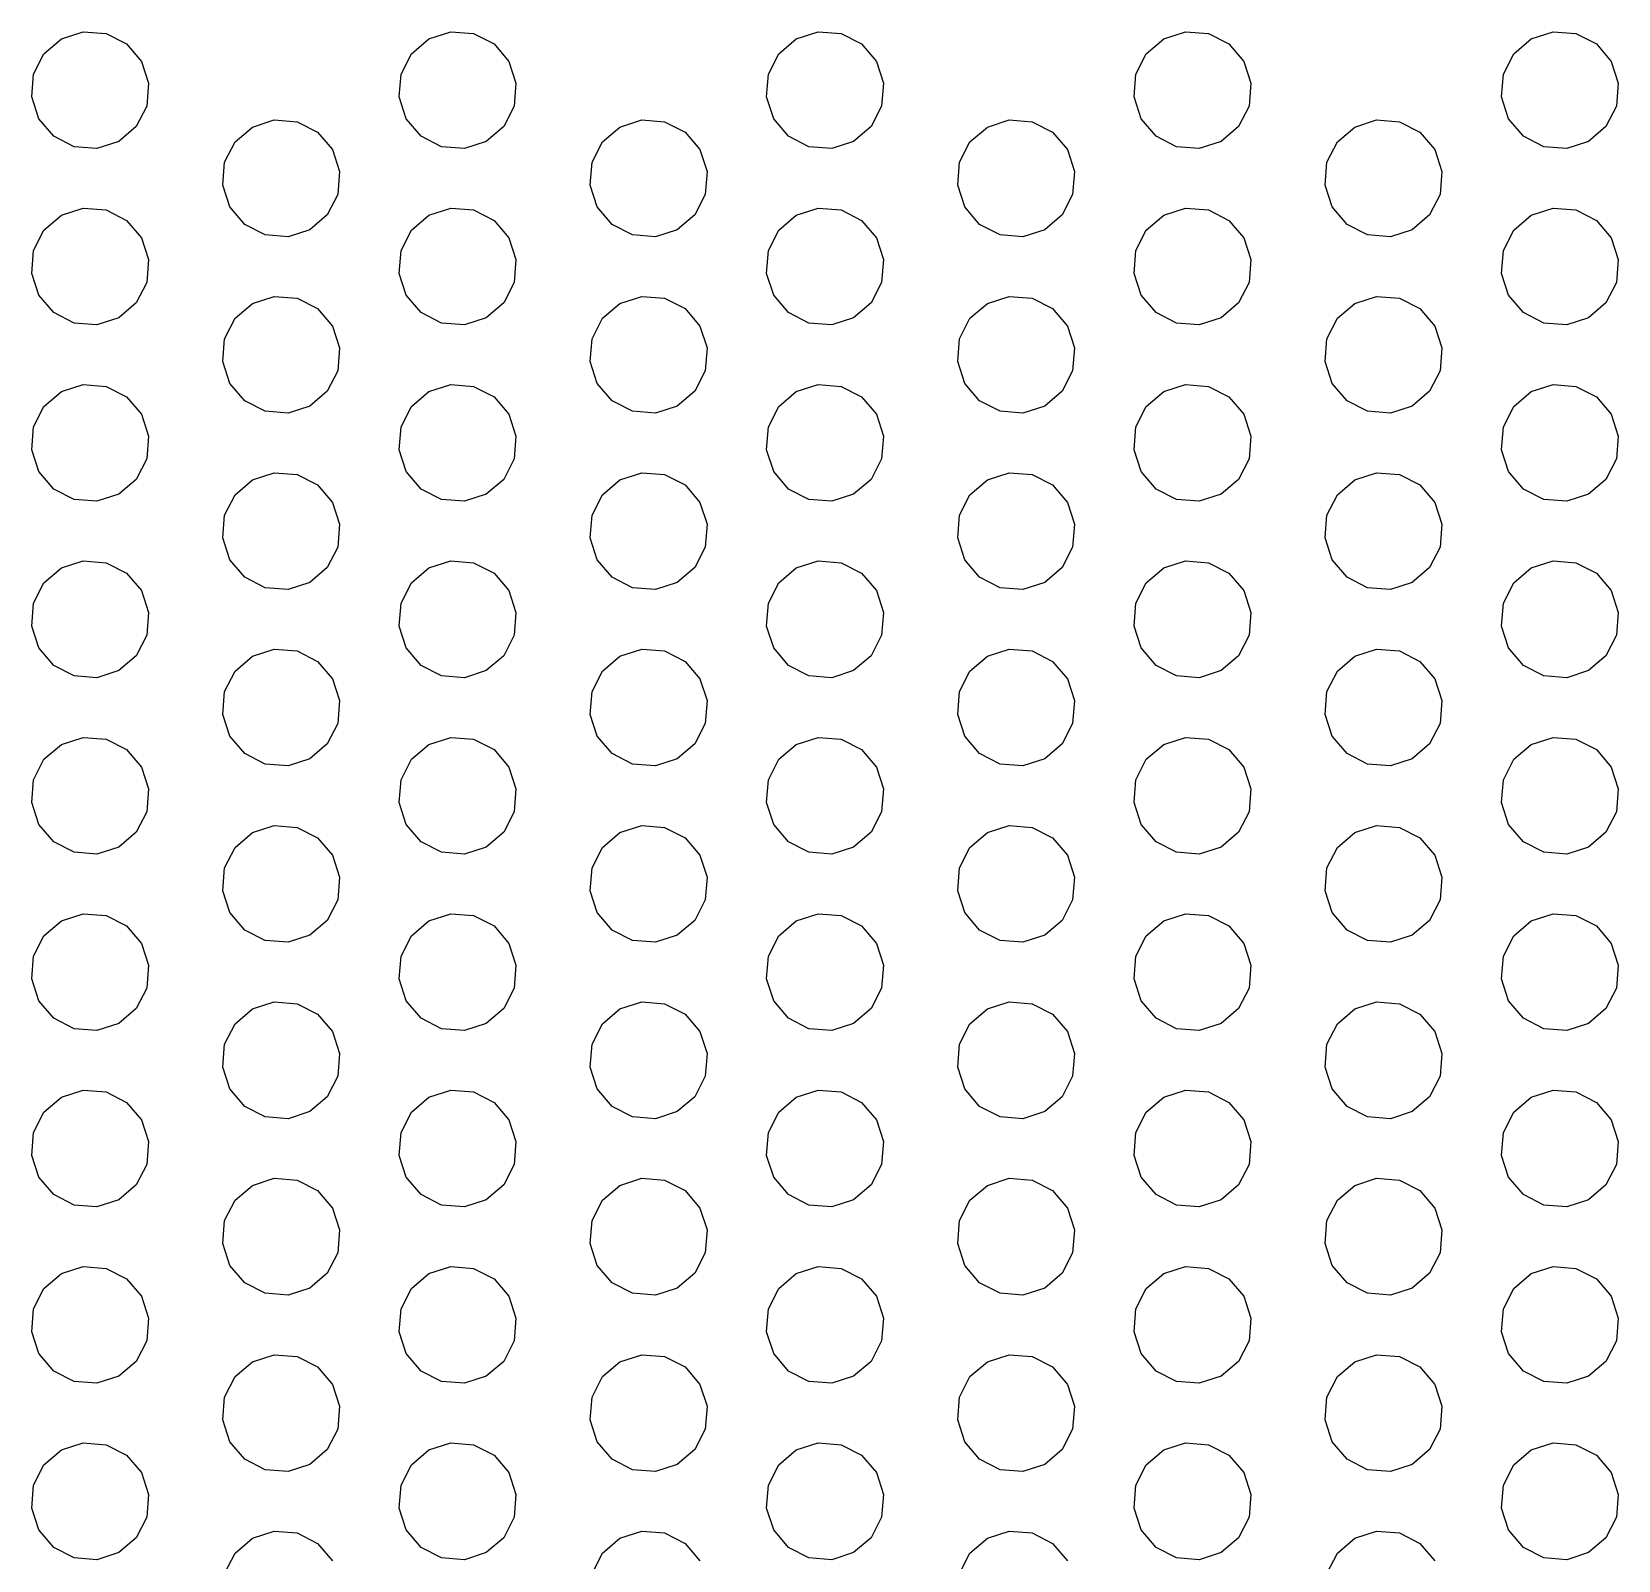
# Model space of a CAD drawing. Header units: metres. Extents: x 50 to 377, y 20 to 300.
# Drawn here: x 215.48 to 242.47, y 70.62 to 96.62 of the extents above; entities that cross this region are included whole.
import ezdxf

# ---------------------------------------------------------------- set-up
doc = ezdxf.new("R2010")
doc.units = ezdxf.units.M

msp = doc.modelspace()

# ---------------------------------------------------------------- linework, layer by layer
at = {"layer": 'Layer0'}
for p, q in [((215.99, 96.496), (216.361, 96.616)), ((216.361, 96.616), (216.75, 96.585)), ((222.24, 96.496), (222.611, 96.616)), ((222.611, 96.616), (223, 96.585)), ((228.49, 96.496), (228.861, 96.616)), ((228.861, 96.616), (229.25, 96.585)), ((234.74, 96.496), (235.111, 96.616)), ((235.111, 96.616), (235.5, 96.585)), ((240.99, 96.496), (241.361, 96.616)), ((241.361, 96.616), (241.75, 96.585)), ((215.693, 96.243), (215.99, 96.496)), ((216.75, 96.585), (217.098, 96.408)), ((217.098, 96.408), (217.351, 96.111)), ((221.943, 96.243), (222.24, 96.496)), ((223, 96.585), (223.348, 96.408)), ((223.348, 96.408), (223.601, 96.111)), ((228.193, 96.243), (228.49, 96.496)), ((229.25, 96.585), (229.598, 96.408)), ((229.598, 96.408), (229.851, 96.111)), ((234.443, 96.243), (234.74, 96.496)), ((235.5, 96.585), (235.848, 96.408)), ((235.848, 96.408), (236.101, 96.111)), ((240.693, 96.243), (240.99, 96.496)), ((241.75, 96.585), (242.098, 96.408)), ((242.098, 96.408), (242.351, 96.111)), ((215.516, 95.896), (215.693, 96.243)), ((217.351, 96.111), (217.471, 95.74)), ((221.766, 95.896), (221.943, 96.243)), ((223.601, 96.111), (223.721, 95.74)), ((228.016, 95.896), (228.193, 96.243)), ((229.851, 96.111), (229.971, 95.74)), ((234.266, 95.896), (234.443, 96.243)), ((236.101, 96.111), (236.221, 95.74)), ((240.516, 95.896), (240.693, 96.243)), ((242.351, 96.111), (242.471, 95.74)), ((215.485, 95.507), (215.516, 95.896)), ((221.735, 95.507), (221.766, 95.896)), ((227.985, 95.507), (228.016, 95.896)), ((234.235, 95.507), (234.266, 95.896)), ((240.485, 95.507), (240.516, 95.896)), ((217.471, 95.74), (217.44, 95.351)), ((223.721, 95.74), (223.69, 95.351)), ((229.971, 95.74), (229.94, 95.351)), ((236.221, 95.74), (236.19, 95.351)), ((242.471, 95.74), (242.44, 95.351)), ((215.605, 95.136), (215.485, 95.507)), ((217.44, 95.351), (217.262, 95.003)), ((221.855, 95.136), (221.735, 95.507)), ((223.69, 95.351), (223.512, 95.003)), ((228.105, 95.136), (227.985, 95.507)), ((229.94, 95.351), (229.762, 95.003)), ((234.355, 95.136), (234.235, 95.507)), ((236.19, 95.351), (236.012, 95.003)), ((240.605, 95.136), (240.485, 95.507)), ((242.44, 95.351), (242.262, 95.003)), ((215.858, 94.839), (215.605, 95.136)), ((217.262, 95.003), (216.965, 94.75)), ((218.943, 94.743), (219.24, 94.996)), ((219.24, 94.996), (219.611, 95.116)), ((219.611, 95.116), (220, 95.085)), ((220, 95.085), (220.348, 94.908)), ((222.108, 94.839), (221.855, 95.136)), ((223.512, 95.003), (223.215, 94.75)), ((225.193, 94.743), (225.49, 94.996)), ((225.49, 94.996), (225.861, 95.116)), ((225.861, 95.116), (226.25, 95.085)), ((226.25, 95.085), (226.598, 94.908)), ((228.358, 94.839), (228.105, 95.136)), ((229.762, 95.003), (229.465, 94.75)), ((231.443, 94.743), (231.74, 94.996)), ((231.74, 94.996), (232.111, 95.116)), ((232.111, 95.116), (232.5, 95.085)), ((232.5, 95.085), (232.848, 94.908)), ((234.608, 94.839), (234.355, 95.136)), ((236.012, 95.003), (235.715, 94.75)), ((237.693, 94.743), (237.99, 94.996)), ((237.99, 94.996), (238.361, 95.116)), ((238.361, 95.116), (238.75, 95.085)), ((238.75, 95.085), (239.098, 94.908)), ((240.858, 94.839), (240.605, 95.136)), ((242.262, 95.003), (241.965, 94.75)), ((216.205, 94.661), (215.858, 94.839)), ((216.965, 94.75), (216.594, 94.63)), ((218.766, 94.396), (218.943, 94.743)), ((220.348, 94.908), (220.601, 94.611)), ((222.455, 94.661), (222.108, 94.839)), ((223.215, 94.75), (222.844, 94.63)), ((225.016, 94.396), (225.193, 94.743)), ((226.598, 94.908), (226.851, 94.611)), ((228.705, 94.661), (228.358, 94.839)), ((229.465, 94.75), (229.094, 94.63)), ((231.266, 94.396), (231.443, 94.743)), ((232.848, 94.908), (233.101, 94.611)), ((234.955, 94.661), (234.608, 94.839)), ((235.715, 94.75), (235.344, 94.63)), ((237.516, 94.396), (237.693, 94.743)), ((239.098, 94.908), (239.351, 94.611)), ((241.205, 94.661), (240.858, 94.839)), ((241.965, 94.75), (241.594, 94.63)), ((216.594, 94.63), (216.205, 94.661)), ((220.601, 94.611), (220.721, 94.24)), ((222.844, 94.63), (222.455, 94.661)), ((226.851, 94.611), (226.971, 94.24)), ((229.094, 94.63), (228.705, 94.661)), ((233.101, 94.611), (233.221, 94.24)), ((235.344, 94.63), (234.955, 94.661)), ((239.351, 94.611), (239.471, 94.24)), ((241.594, 94.63), (241.205, 94.661)), ((218.735, 94.007), (218.766, 94.396)), ((220.721, 94.24), (220.69, 93.851)), ((224.985, 94.007), (225.016, 94.396)), ((226.971, 94.24), (226.94, 93.851)), ((231.235, 94.007), (231.266, 94.396)), ((233.221, 94.24), (233.19, 93.851)), ((237.485, 94.007), (237.516, 94.396)), ((239.471, 94.24), (239.44, 93.851)), ((218.855, 93.636), (218.735, 94.007)), ((225.105, 93.636), (224.985, 94.007)), ((231.355, 93.636), (231.235, 94.007)), ((237.605, 93.636), (237.485, 94.007)), ((220.69, 93.851), (220.512, 93.503)), ((226.94, 93.851), (226.762, 93.503)), ((233.19, 93.851), (233.012, 93.503)), ((239.44, 93.851), (239.262, 93.503)), ((215.693, 93.243), (215.99, 93.496)), ((215.99, 93.496), (216.361, 93.616)), ((216.361, 93.616), (216.75, 93.585)), ((216.75, 93.585), (217.098, 93.408)), ((217.098, 93.408), (217.351, 93.111)), ((219.108, 93.339), (218.855, 93.636)), ((220.512, 93.503), (220.215, 93.25)), ((221.943, 93.243), (222.24, 93.496)), ((222.24, 93.496), (222.611, 93.616)), ((222.611, 93.616), (223, 93.585)), ((223, 93.585), (223.348, 93.408)), ((223.348, 93.408), (223.601, 93.111)), ((225.358, 93.339), (225.105, 93.636)), ((226.762, 93.503), (226.465, 93.25)), ((228.193, 93.243), (228.49, 93.496)), ((228.49, 93.496), (228.861, 93.616)), ((228.861, 93.616), (229.25, 93.585)), ((229.25, 93.585), (229.598, 93.408)), ((229.598, 93.408), (229.851, 93.111)), ((231.608, 93.339), (231.355, 93.636)), ((233.012, 93.503), (232.715, 93.25)), ((234.443, 93.243), (234.74, 93.496)), ((234.74, 93.496), (235.111, 93.616)), ((235.111, 93.616), (235.5, 93.585)), ((235.5, 93.585), (235.848, 93.408)), ((235.848, 93.408), (236.101, 93.111)), ((237.858, 93.339), (237.605, 93.636)), ((239.262, 93.503), (238.965, 93.25)), ((240.693, 93.243), (240.99, 93.496)), ((240.99, 93.496), (241.361, 93.616)), ((241.361, 93.616), (241.75, 93.585)), ((241.75, 93.585), (242.098, 93.408)), ((242.098, 93.408), (242.351, 93.111)), ((215.516, 92.896), (215.693, 93.243)), ((217.351, 93.111), (217.471, 92.74)), ((219.455, 93.161), (219.108, 93.339)), ((219.844, 93.13), (219.455, 93.161)), ((220.215, 93.25), (219.844, 93.13)), ((221.766, 92.896), (221.943, 93.243)), ((223.601, 93.111), (223.721, 92.74)), ((225.705, 93.161), (225.358, 93.339)), ((226.094, 93.13), (225.705, 93.161)), ((226.465, 93.25), (226.094, 93.13)), ((228.016, 92.896), (228.193, 93.243)), ((229.851, 93.111), (229.971, 92.74)), ((231.955, 93.161), (231.608, 93.339)), ((232.344, 93.13), (231.955, 93.161)), ((232.715, 93.25), (232.344, 93.13)), ((234.266, 92.896), (234.443, 93.243)), ((236.101, 93.111), (236.221, 92.74)), ((238.205, 93.161), (237.858, 93.339)), ((238.594, 93.13), (238.205, 93.161)), ((238.965, 93.25), (238.594, 93.13)), ((240.516, 92.896), (240.693, 93.243)), ((242.351, 93.111), (242.471, 92.74)), ((215.485, 92.507), (215.516, 92.896)), ((221.735, 92.507), (221.766, 92.896)), ((227.985, 92.507), (228.016, 92.896)), ((234.235, 92.507), (234.266, 92.896)), ((240.485, 92.507), (240.516, 92.896)), ((217.471, 92.74), (217.44, 92.351)), ((223.721, 92.74), (223.69, 92.351)), ((229.971, 92.74), (229.94, 92.351)), ((236.221, 92.74), (236.19, 92.351)), ((242.471, 92.74), (242.44, 92.351)), ((215.605, 92.136), (215.485, 92.507)), ((217.44, 92.351), (217.262, 92.003)), ((221.855, 92.136), (221.735, 92.507)), ((223.69, 92.351), (223.512, 92.003)), ((228.105, 92.136), (227.985, 92.507)), ((229.94, 92.351), (229.762, 92.003)), ((234.355, 92.136), (234.235, 92.507)), ((236.19, 92.351), (236.012, 92.003)), ((240.605, 92.136), (240.485, 92.507)), ((242.44, 92.351), (242.262, 92.003)), ((215.858, 91.839), (215.605, 92.136)), ((219.24, 91.996), (219.611, 92.116)), ((219.611, 92.116), (220, 92.085)), ((220, 92.085), (220.348, 91.908)), ((222.108, 91.839), (221.855, 92.136)), ((225.49, 91.996), (225.861, 92.116)), ((225.861, 92.116), (226.25, 92.085)), ((226.25, 92.085), (226.598, 91.908)), ((228.358, 91.839), (228.105, 92.136)), ((231.74, 91.996), (232.111, 92.116)), ((232.111, 92.116), (232.5, 92.085)), ((232.5, 92.085), (232.848, 91.908)), ((234.608, 91.839), (234.355, 92.136)), ((237.99, 91.996), (238.361, 92.116)), ((238.361, 92.116), (238.75, 92.085)), ((238.75, 92.085), (239.098, 91.908)), ((240.858, 91.839), (240.605, 92.136)), ((216.205, 91.661), (215.858, 91.839)), ((217.262, 92.003), (216.965, 91.75)), ((218.943, 91.743), (219.24, 91.996)), ((220.348, 91.908), (220.601, 91.611)), ((222.455, 91.661), (222.108, 91.839)), ((223.512, 92.003), (223.215, 91.75)), ((225.193, 91.743), (225.49, 91.996)), ((226.598, 91.908), (226.851, 91.611)), ((228.705, 91.661), (228.358, 91.839)), ((229.762, 92.003), (229.465, 91.75)), ((231.443, 91.743), (231.74, 91.996)), ((232.848, 91.908), (233.101, 91.611)), ((234.955, 91.661), (234.608, 91.839)), ((236.012, 92.003), (235.715, 91.75)), ((237.693, 91.743), (237.99, 91.996)), ((239.098, 91.908), (239.351, 91.611)), ((241.205, 91.661), (240.858, 91.839)), ((242.262, 92.003), (241.965, 91.75)), ((216.594, 91.63), (216.205, 91.661)), ((216.965, 91.75), (216.594, 91.63)), ((218.766, 91.396), (218.943, 91.743)), ((220.601, 91.611), (220.721, 91.24)), ((222.844, 91.63), (222.455, 91.661)), ((223.215, 91.75), (222.844, 91.63)), ((225.016, 91.396), (225.193, 91.743)), ((226.851, 91.611), (226.971, 91.24)), ((229.094, 91.63), (228.705, 91.661)), ((229.465, 91.75), (229.094, 91.63)), ((231.266, 91.396), (231.443, 91.743)), ((233.101, 91.611), (233.221, 91.24)), ((235.344, 91.63), (234.955, 91.661)), ((235.715, 91.75), (235.344, 91.63)), ((237.516, 91.396), (237.693, 91.743)), ((239.351, 91.611), (239.471, 91.24)), ((241.594, 91.63), (241.205, 91.661)), ((241.965, 91.75), (241.594, 91.63)), ((218.735, 91.007), (218.766, 91.396)), ((220.721, 91.24), (220.69, 90.851)), ((224.985, 91.007), (225.016, 91.396)), ((226.971, 91.24), (226.94, 90.851)), ((231.235, 91.007), (231.266, 91.396)), ((233.221, 91.24), (233.19, 90.851)), ((237.485, 91.007), (237.516, 91.396)), ((239.471, 91.24), (239.44, 90.851)), ((218.855, 90.636), (218.735, 91.007)), ((225.105, 90.636), (224.985, 91.007)), ((231.355, 90.636), (231.235, 91.007)), ((237.605, 90.636), (237.485, 91.007)), ((220.69, 90.851), (220.512, 90.503)), ((226.94, 90.851), (226.762, 90.503)), ((233.19, 90.851), (233.012, 90.503)), ((239.44, 90.851), (239.262, 90.503)), ((215.693, 90.243), (215.99, 90.496)), ((215.99, 90.496), (216.361, 90.616)), ((216.361, 90.616), (216.75, 90.585)), ((216.75, 90.585), (217.098, 90.408)), ((217.098, 90.408), (217.351, 90.111)), ((219.108, 90.339), (218.855, 90.636)), ((220.512, 90.503), (220.215, 90.25)), ((221.943, 90.243), (222.24, 90.496)), ((222.24, 90.496), (222.611, 90.616)), ((222.611, 90.616), (223, 90.585)), ((223, 90.585), (223.348, 90.408)), ((223.348, 90.408), (223.601, 90.111)), ((225.358, 90.339), (225.105, 90.636)), ((226.762, 90.503), (226.465, 90.25)), ((228.193, 90.243), (228.49, 90.496)), ((228.49, 90.496), (228.861, 90.616)), ((228.861, 90.616), (229.25, 90.585)), ((229.25, 90.585), (229.598, 90.408)), ((229.598, 90.408), (229.851, 90.111)), ((231.608, 90.339), (231.355, 90.636)), ((233.012, 90.503), (232.715, 90.25)), ((234.443, 90.243), (234.74, 90.496)), ((234.74, 90.496), (235.111, 90.616)), ((235.111, 90.616), (235.5, 90.585)), ((235.5, 90.585), (235.848, 90.408)), ((235.848, 90.408), (236.101, 90.111)), ((237.858, 90.339), (237.605, 90.636)), ((239.262, 90.503), (238.965, 90.25)), ((240.693, 90.243), (240.99, 90.496)), ((240.99, 90.496), (241.361, 90.616)), ((241.361, 90.616), (241.75, 90.585)), ((241.75, 90.585), (242.098, 90.408)), ((242.098, 90.408), (242.351, 90.111)), ((215.516, 89.896), (215.693, 90.243)), ((219.455, 90.161), (219.108, 90.339)), ((219.844, 90.13), (219.455, 90.161)), ((220.215, 90.25), (219.844, 90.13)), ((221.766, 89.896), (221.943, 90.243)), ((225.705, 90.161), (225.358, 90.339)), ((226.094, 90.13), (225.705, 90.161)), ((226.465, 90.25), (226.094, 90.13)), ((228.016, 89.896), (228.193, 90.243)), ((231.955, 90.161), (231.608, 90.339)), ((232.344, 90.13), (231.955, 90.161)), ((232.715, 90.25), (232.344, 90.13)), ((234.266, 89.896), (234.443, 90.243)), ((238.205, 90.161), (237.858, 90.339)), ((238.594, 90.13), (238.205, 90.161)), ((238.965, 90.25), (238.594, 90.13)), ((240.516, 89.896), (240.693, 90.243)), ((215.485, 89.507), (215.516, 89.896)), ((217.351, 90.111), (217.471, 89.74)), ((221.735, 89.507), (221.766, 89.896)), ((223.601, 90.111), (223.721, 89.74)), ((227.985, 89.507), (228.016, 89.896)), ((229.851, 90.111), (229.971, 89.74)), ((234.235, 89.507), (234.266, 89.896)), ((236.101, 90.111), (236.221, 89.74)), ((240.485, 89.507), (240.516, 89.896)), ((242.351, 90.111), (242.471, 89.74)), ((217.471, 89.74), (217.44, 89.351)), ((223.721, 89.74), (223.69, 89.351)), ((229.971, 89.74), (229.94, 89.351)), ((236.221, 89.74), (236.19, 89.351)), ((242.471, 89.74), (242.44, 89.351)), ((215.605, 89.136), (215.485, 89.507)), ((217.44, 89.351), (217.262, 89.003)), ((221.855, 89.136), (221.735, 89.507)), ((223.69, 89.351), (223.512, 89.003)), ((228.105, 89.136), (227.985, 89.507)), ((229.94, 89.351), (229.762, 89.003)), ((234.355, 89.136), (234.235, 89.507)), ((236.19, 89.351), (236.012, 89.003)), ((240.605, 89.136), (240.485, 89.507)), ((242.44, 89.351), (242.262, 89.003)), ((215.858, 88.839), (215.605, 89.136)), ((219.24, 88.996), (219.611, 89.116)), ((219.611, 89.116), (220, 89.085)), ((220, 89.085), (220.348, 88.908)), ((222.108, 88.839), (221.855, 89.136)), ((225.49, 88.996), (225.861, 89.116)), ((225.861, 89.116), (226.25, 89.085)), ((226.25, 89.085), (226.598, 88.908)), ((228.358, 88.839), (228.105, 89.136)), ((231.74, 88.996), (232.111, 89.116)), ((232.111, 89.116), (232.5, 89.085)), ((232.5, 89.085), (232.848, 88.908)), ((234.608, 88.839), (234.355, 89.136)), ((237.99, 88.996), (238.361, 89.116)), ((238.361, 89.116), (238.75, 89.085)), ((238.75, 89.085), (239.098, 88.908)), ((240.858, 88.839), (240.605, 89.136)), ((216.205, 88.661), (215.858, 88.839)), ((217.262, 89.003), (216.965, 88.75)), ((218.943, 88.743), (219.24, 88.996)), ((220.348, 88.908), (220.601, 88.611)), ((222.455, 88.661), (222.108, 88.839)), ((223.512, 89.003), (223.215, 88.75)), ((225.193, 88.743), (225.49, 88.996)), ((226.598, 88.908), (226.851, 88.611)), ((228.705, 88.661), (228.358, 88.839)), ((229.762, 89.003), (229.465, 88.75)), ((231.443, 88.743), (231.74, 88.996)), ((232.848, 88.908), (233.101, 88.611)), ((234.955, 88.661), (234.608, 88.839)), ((236.012, 89.003), (235.715, 88.75)), ((237.693, 88.743), (237.99, 88.996)), ((239.098, 88.908), (239.351, 88.611)), ((241.205, 88.661), (240.858, 88.839)), ((242.262, 89.003), (241.965, 88.75)), ((216.594, 88.63), (216.205, 88.661)), ((216.965, 88.75), (216.594, 88.63)), ((218.766, 88.396), (218.943, 88.743)), ((220.601, 88.611), (220.721, 88.24)), ((222.844, 88.63), (222.455, 88.661)), ((223.215, 88.75), (222.844, 88.63)), ((225.016, 88.396), (225.193, 88.743)), ((226.851, 88.611), (226.971, 88.24)), ((229.094, 88.63), (228.705, 88.661)), ((229.465, 88.75), (229.094, 88.63)), ((231.266, 88.396), (231.443, 88.743)), ((233.101, 88.611), (233.221, 88.24)), ((235.344, 88.63), (234.955, 88.661)), ((235.715, 88.75), (235.344, 88.63)), ((237.516, 88.396), (237.693, 88.743)), ((239.351, 88.611), (239.471, 88.24)), ((241.594, 88.63), (241.205, 88.661)), ((241.965, 88.75), (241.594, 88.63)), ((218.735, 88.007), (218.766, 88.396)), ((224.985, 88.007), (225.016, 88.396)), ((231.235, 88.007), (231.266, 88.396)), ((237.485, 88.007), (237.516, 88.396)), ((218.855, 87.636), (218.735, 88.007)), ((220.721, 88.24), (220.69, 87.851)), ((225.105, 87.636), (224.985, 88.007)), ((226.971, 88.24), (226.94, 87.851)), ((231.355, 87.636), (231.235, 88.007)), ((233.221, 88.24), (233.19, 87.851)), ((237.605, 87.636), (237.485, 88.007)), ((239.471, 88.24), (239.44, 87.851)), ((220.69, 87.851), (220.512, 87.503)), ((226.94, 87.851), (226.762, 87.503)), ((233.19, 87.851), (233.012, 87.503)), ((239.44, 87.851), (239.262, 87.503)), ((215.693, 87.243), (215.99, 87.496)), ((215.99, 87.496), (216.361, 87.616)), ((216.361, 87.616), (216.75, 87.585)), ((216.75, 87.585), (217.098, 87.408)), ((219.108, 87.339), (218.855, 87.636)), ((220.512, 87.503), (220.215, 87.25)), ((221.943, 87.243), (222.24, 87.496)), ((222.24, 87.496), (222.611, 87.616)), ((222.611, 87.616), (223, 87.585)), ((223, 87.585), (223.348, 87.408)), ((225.358, 87.339), (225.105, 87.636)), ((226.762, 87.503), (226.465, 87.25)), ((228.193, 87.243), (228.49, 87.496)), ((228.49, 87.496), (228.861, 87.616)), ((228.861, 87.616), (229.25, 87.585)), ((229.25, 87.585), (229.598, 87.408)), ((231.608, 87.339), (231.355, 87.636)), ((233.012, 87.503), (232.715, 87.25)), ((234.443, 87.243), (234.74, 87.496)), ((234.74, 87.496), (235.111, 87.616)), ((235.111, 87.616), (235.5, 87.585)), ((235.5, 87.585), (235.848, 87.408)), ((237.858, 87.339), (237.605, 87.636)), ((239.262, 87.503), (238.965, 87.25)), ((240.693, 87.243), (240.99, 87.496)), ((240.99, 87.496), (241.361, 87.616)), ((241.361, 87.616), (241.75, 87.585)), ((241.75, 87.585), (242.098, 87.408)), ((215.516, 86.896), (215.693, 87.243)), ((217.098, 87.408), (217.351, 87.111)), ((219.455, 87.161), (219.108, 87.339)), ((220.215, 87.25), (219.844, 87.13)), ((221.766, 86.896), (221.943, 87.243)), ((223.348, 87.408), (223.601, 87.111)), ((225.705, 87.161), (225.358, 87.339)), ((226.465, 87.25), (226.094, 87.13)), ((228.016, 86.896), (228.193, 87.243)), ((229.598, 87.408), (229.851, 87.111)), ((231.955, 87.161), (231.608, 87.339)), ((232.715, 87.25), (232.344, 87.13)), ((234.266, 86.896), (234.443, 87.243)), ((235.848, 87.408), (236.101, 87.111)), ((238.205, 87.161), (237.858, 87.339)), ((238.965, 87.25), (238.594, 87.13)), ((240.516, 86.896), (240.693, 87.243)), ((242.098, 87.408), (242.351, 87.111)), ((217.351, 87.111), (217.471, 86.74)), ((219.844, 87.13), (219.455, 87.161)), ((223.601, 87.111), (223.721, 86.74)), ((226.094, 87.13), (225.705, 87.161)), ((229.851, 87.111), (229.971, 86.74)), ((232.344, 87.13), (231.955, 87.161)), ((236.101, 87.111), (236.221, 86.74)), ((238.594, 87.13), (238.205, 87.161)), ((242.351, 87.111), (242.471, 86.74)), ((215.485, 86.507), (215.516, 86.896)), ((217.471, 86.74), (217.44, 86.351)), ((221.735, 86.507), (221.766, 86.896)), ((223.721, 86.74), (223.69, 86.351)), ((227.985, 86.507), (228.016, 86.896)), ((229.971, 86.74), (229.94, 86.351)), ((234.235, 86.507), (234.266, 86.896)), ((236.221, 86.74), (236.19, 86.351)), ((240.485, 86.507), (240.516, 86.896)), ((242.471, 86.74), (242.44, 86.351)), ((215.605, 86.136), (215.485, 86.507)), ((221.855, 86.136), (221.735, 86.507)), ((228.105, 86.136), (227.985, 86.507)), ((234.355, 86.136), (234.235, 86.507)), ((240.605, 86.136), (240.485, 86.507)), ((215.858, 85.839), (215.605, 86.136)), ((217.44, 86.351), (217.262, 86.003)), ((219.24, 85.996), (219.611, 86.116)), ((219.611, 86.116), (220, 86.085)), ((222.108, 85.839), (221.855, 86.136)), ((223.69, 86.351), (223.512, 86.003)), ((225.49, 85.996), (225.861, 86.116)), ((225.861, 86.116), (226.25, 86.085)), ((228.358, 85.839), (228.105, 86.136)), ((229.94, 86.351), (229.762, 86.003)), ((231.74, 85.996), (232.111, 86.116)), ((232.111, 86.116), (232.5, 86.085)), ((234.608, 85.839), (234.355, 86.136)), ((236.19, 86.351), (236.012, 86.003)), ((237.99, 85.996), (238.361, 86.116)), ((238.361, 86.116), (238.75, 86.085)), ((240.858, 85.839), (240.605, 86.136)), ((242.44, 86.351), (242.262, 86.003)), ((216.205, 85.661), (215.858, 85.839)), ((217.262, 86.003), (216.965, 85.75)), ((218.943, 85.743), (219.24, 85.996)), ((220, 86.085), (220.348, 85.908)), ((220.348, 85.908), (220.601, 85.611)), ((222.455, 85.661), (222.108, 85.839)), ((223.512, 86.003), (223.215, 85.75)), ((225.193, 85.743), (225.49, 85.996)), ((226.25, 86.085), (226.598, 85.908)), ((226.598, 85.908), (226.851, 85.611)), ((228.705, 85.661), (228.358, 85.839)), ((229.762, 86.003), (229.465, 85.75)), ((231.443, 85.743), (231.74, 85.996)), ((232.5, 86.085), (232.848, 85.908)), ((232.848, 85.908), (233.101, 85.611)), ((234.955, 85.661), (234.608, 85.839)), ((236.012, 86.003), (235.715, 85.75)), ((237.693, 85.743), (237.99, 85.996)), ((238.75, 86.085), (239.098, 85.908)), ((239.098, 85.908), (239.351, 85.611)), ((241.205, 85.661), (240.858, 85.839)), ((242.262, 86.003), (241.965, 85.75)), ((216.594, 85.63), (216.205, 85.661)), ((216.965, 85.75), (216.594, 85.63)), ((218.766, 85.396), (218.943, 85.743)), ((220.601, 85.611), (220.721, 85.24)), ((222.844, 85.63), (222.455, 85.661)), ((223.215, 85.75), (222.844, 85.63)), ((225.016, 85.396), (225.193, 85.743)), ((226.851, 85.611), (226.971, 85.24)), ((229.094, 85.63), (228.705, 85.661)), ((229.465, 85.75), (229.094, 85.63)), ((231.266, 85.396), (231.443, 85.743)), ((233.101, 85.611), (233.221, 85.24)), ((235.344, 85.63), (234.955, 85.661)), ((235.715, 85.75), (235.344, 85.63)), ((237.516, 85.396), (237.693, 85.743)), ((239.351, 85.611), (239.471, 85.24)), ((241.594, 85.63), (241.205, 85.661)), ((241.965, 85.75), (241.594, 85.63)), ((218.735, 85.007), (218.766, 85.396)), ((224.985, 85.007), (225.016, 85.396)), ((231.235, 85.007), (231.266, 85.396)), ((237.485, 85.007), (237.516, 85.396)), ((220.721, 85.24), (220.69, 84.851)), ((226.971, 85.24), (226.94, 84.851)), ((233.221, 85.24), (233.19, 84.851)), ((239.471, 85.24), (239.44, 84.851)), ((218.855, 84.636), (218.735, 85.007)), ((220.69, 84.851), (220.512, 84.503)), ((225.105, 84.636), (224.985, 85.007)), ((226.94, 84.851), (226.762, 84.503)), ((231.355, 84.636), (231.235, 85.007)), ((233.19, 84.851), (233.012, 84.503)), ((237.605, 84.636), (237.485, 85.007)), ((239.44, 84.851), (239.262, 84.503)), ((215.693, 84.243), (215.99, 84.496)), ((215.99, 84.496), (216.361, 84.616)), ((216.361, 84.616), (216.75, 84.585)), ((216.75, 84.585), (217.098, 84.408)), ((219.108, 84.339), (218.855, 84.636)), ((220.512, 84.503), (220.215, 84.25)), ((221.943, 84.243), (222.24, 84.496)), ((222.24, 84.496), (222.611, 84.616)), ((222.611, 84.616), (223, 84.585)), ((223, 84.585), (223.348, 84.408)), ((225.358, 84.339), (225.105, 84.636)), ((226.762, 84.503), (226.465, 84.25)), ((228.193, 84.243), (228.49, 84.496)), ((228.49, 84.496), (228.861, 84.616)), ((228.861, 84.616), (229.25, 84.585)), ((229.25, 84.585), (229.598, 84.408)), ((231.608, 84.339), (231.355, 84.636)), ((233.012, 84.503), (232.715, 84.25)), ((234.443, 84.243), (234.74, 84.496)), ((234.74, 84.496), (235.111, 84.616)), ((235.111, 84.616), (235.5, 84.585)), ((235.5, 84.585), (235.848, 84.408)), ((237.858, 84.339), (237.605, 84.636)), ((239.262, 84.503), (238.965, 84.25)), ((240.693, 84.243), (240.99, 84.496)), ((240.99, 84.496), (241.361, 84.616)), ((241.361, 84.616), (241.75, 84.585)), ((241.75, 84.585), (242.098, 84.408)), ((215.516, 83.896), (215.693, 84.243)), ((217.098, 84.408), (217.351, 84.111)), ((219.455, 84.161), (219.108, 84.339)), ((220.215, 84.25), (219.844, 84.13)), ((221.766, 83.896), (221.943, 84.243)), ((223.348, 84.408), (223.601, 84.111)), ((225.705, 84.161), (225.358, 84.339)), ((226.465, 84.25), (226.094, 84.13)), ((228.016, 83.896), (228.193, 84.243)), ((229.598, 84.408), (229.851, 84.111)), ((231.955, 84.161), (231.608, 84.339)), ((232.715, 84.25), (232.344, 84.13)), ((234.266, 83.896), (234.443, 84.243)), ((235.848, 84.408), (236.101, 84.111)), ((238.205, 84.161), (237.858, 84.339)), ((238.965, 84.25), (238.594, 84.13)), ((240.516, 83.896), (240.693, 84.243)), ((242.098, 84.408), (242.351, 84.111)), ((217.351, 84.111), (217.471, 83.74)), ((219.844, 84.13), (219.455, 84.161)), ((223.601, 84.111), (223.721, 83.74)), ((226.094, 84.13), (225.705, 84.161)), ((229.851, 84.111), (229.971, 83.74)), ((232.344, 84.13), (231.955, 84.161)), ((236.101, 84.111), (236.221, 83.74)), ((238.594, 84.13), (238.205, 84.161)), ((242.351, 84.111), (242.471, 83.74)), ((215.485, 83.507), (215.516, 83.896)), ((217.471, 83.74), (217.44, 83.351)), ((221.735, 83.507), (221.766, 83.896)), ((223.721, 83.74), (223.69, 83.351)), ((227.985, 83.507), (228.016, 83.896)), ((229.971, 83.74), (229.94, 83.351)), ((234.235, 83.507), (234.266, 83.896)), ((236.221, 83.74), (236.19, 83.351)), ((240.485, 83.507), (240.516, 83.896)), ((242.471, 83.74), (242.44, 83.351)), ((215.605, 83.136), (215.485, 83.507)), ((221.855, 83.136), (221.735, 83.507)), ((228.105, 83.136), (227.985, 83.507)), ((234.355, 83.136), (234.235, 83.507)), ((240.605, 83.136), (240.485, 83.507)), ((215.858, 82.839), (215.605, 83.136)), ((217.44, 83.351), (217.262, 83.003)), ((222.108, 82.839), (221.855, 83.136)), ((223.69, 83.351), (223.512, 83.003)), ((228.358, 82.839), (228.105, 83.136)), ((229.94, 83.351), (229.762, 83.003)), ((234.608, 82.839), (234.355, 83.136)), ((236.19, 83.351), (236.012, 83.003)), ((240.858, 82.839), (240.605, 83.136)), ((242.44, 83.351), (242.262, 83.003)), ((217.262, 83.003), (216.965, 82.75)), ((218.943, 82.743), (219.24, 82.996)), ((219.24, 82.996), (219.611, 83.116)), ((219.611, 83.116), (220, 83.085)), ((220, 83.085), (220.348, 82.908)), ((220.348, 82.908), (220.601, 82.611)), ((223.512, 83.003), (223.215, 82.75)), ((225.193, 82.743), (225.49, 82.996)), ((225.49, 82.996), (225.861, 83.116)), ((225.861, 83.116), (226.25, 83.085)), ((226.25, 83.085), (226.598, 82.908)), ((226.598, 82.908), (226.851, 82.611)), ((229.762, 83.003), (229.465, 82.75)), ((231.443, 82.743), (231.74, 82.996)), ((231.74, 82.996), (232.111, 83.116)), ((232.111, 83.116), (232.5, 83.085)), ((232.5, 83.085), (232.848, 82.908)), ((232.848, 82.908), (233.101, 82.611)), ((236.012, 83.003), (235.715, 82.75)), ((237.693, 82.743), (237.99, 82.996)), ((237.99, 82.996), (238.361, 83.116)), ((238.361, 83.116), (238.75, 83.085)), ((238.75, 83.085), (239.098, 82.908)), ((239.098, 82.908), (239.351, 82.611)), ((242.262, 83.003), (241.965, 82.75)), ((216.205, 82.661), (215.858, 82.839)), ((216.594, 82.63), (216.205, 82.661)), ((216.965, 82.75), (216.594, 82.63)), ((218.766, 82.396), (218.943, 82.743)), ((220.601, 82.611), (220.721, 82.24)), ((222.455, 82.661), (222.108, 82.839)), ((222.844, 82.63), (222.455, 82.661)), ((223.215, 82.75), (222.844, 82.63)), ((225.016, 82.396), (225.193, 82.743)), ((226.851, 82.611), (226.971, 82.24)), ((228.705, 82.661), (228.358, 82.839)), ((229.094, 82.63), (228.705, 82.661)), ((229.465, 82.75), (229.094, 82.63)), ((231.266, 82.396), (231.443, 82.743)), ((233.101, 82.611), (233.221, 82.24)), ((234.955, 82.661), (234.608, 82.839)), ((235.344, 82.63), (234.955, 82.661)), ((235.715, 82.75), (235.344, 82.63)), ((237.516, 82.396), (237.693, 82.743)), ((239.351, 82.611), (239.471, 82.24)), ((241.205, 82.661), (240.858, 82.839)), ((241.594, 82.63), (241.205, 82.661)), ((241.965, 82.75), (241.594, 82.63)), ((218.735, 82.007), (218.766, 82.396)), ((224.985, 82.007), (225.016, 82.396)), ((231.235, 82.007), (231.266, 82.396)), ((237.485, 82.007), (237.516, 82.396)), ((220.721, 82.24), (220.69, 81.851)), ((226.971, 82.24), (226.94, 81.851)), ((233.221, 82.24), (233.19, 81.851)), ((239.471, 82.24), (239.44, 81.851)), ((218.855, 81.636), (218.735, 82.007)), ((220.69, 81.851), (220.512, 81.503)), ((225.105, 81.636), (224.985, 82.007)), ((226.94, 81.851), (226.762, 81.503)), ((231.355, 81.636), (231.235, 82.007)), ((233.19, 81.851), (233.012, 81.503)), ((237.605, 81.636), (237.485, 82.007)), ((239.44, 81.851), (239.262, 81.503)), ((215.99, 81.496), (216.361, 81.616)), ((216.361, 81.616), (216.75, 81.585)), ((216.75, 81.585), (217.098, 81.408)), ((219.108, 81.339), (218.855, 81.636)), ((220.512, 81.503), (220.215, 81.25)), ((222.24, 81.496), (222.611, 81.616)), ((222.611, 81.616), (223, 81.585)), ((223, 81.585), (223.348, 81.408)), ((225.358, 81.339), (225.105, 81.636)), ((226.762, 81.503), (226.465, 81.25)), ((228.49, 81.496), (228.861, 81.616)), ((228.861, 81.616), (229.25, 81.585)), ((229.25, 81.585), (229.598, 81.408)), ((231.608, 81.339), (231.355, 81.636)), ((233.012, 81.503), (232.715, 81.25)), ((234.74, 81.496), (235.111, 81.616)), ((235.111, 81.616), (235.5, 81.585)), ((235.5, 81.585), (235.848, 81.408)), ((237.858, 81.339), (237.605, 81.636)), ((239.262, 81.503), (238.965, 81.25)), ((240.99, 81.496), (241.361, 81.616)), ((241.361, 81.616), (241.75, 81.585)), ((241.75, 81.585), (242.098, 81.408)), ((215.516, 80.896), (215.693, 81.243)), ((215.693, 81.243), (215.99, 81.496)), ((217.098, 81.408), (217.351, 81.111)), ((219.455, 81.161), (219.108, 81.339)), ((220.215, 81.25), (219.844, 81.13)), ((221.766, 80.896), (221.943, 81.243)), ((221.943, 81.243), (222.24, 81.496)), ((223.348, 81.408), (223.601, 81.111)), ((225.705, 81.161), (225.358, 81.339)), ((226.465, 81.25), (226.094, 81.13)), ((228.016, 80.896), (228.193, 81.243)), ((228.193, 81.243), (228.49, 81.496)), ((229.598, 81.408), (229.851, 81.111)), ((231.955, 81.161), (231.608, 81.339)), ((232.715, 81.25), (232.344, 81.13)), ((234.266, 80.896), (234.443, 81.243)), ((234.443, 81.243), (234.74, 81.496)), ((235.848, 81.408), (236.101, 81.111)), ((238.205, 81.161), (237.858, 81.339)), ((238.965, 81.25), (238.594, 81.13)), ((240.516, 80.896), (240.693, 81.243)), ((240.693, 81.243), (240.99, 81.496)), ((242.098, 81.408), (242.351, 81.111)), ((217.351, 81.111), (217.471, 80.74)), ((219.844, 81.13), (219.455, 81.161)), ((223.601, 81.111), (223.721, 80.74)), ((226.094, 81.13), (225.705, 81.161)), ((229.851, 81.111), (229.971, 80.74)), ((232.344, 81.13), (231.955, 81.161)), ((236.101, 81.111), (236.221, 80.74)), ((238.594, 81.13), (238.205, 81.161)), ((242.351, 81.111), (242.471, 80.74)), ((215.485, 80.507), (215.516, 80.896)), ((217.471, 80.74), (217.44, 80.351)), ((221.735, 80.507), (221.766, 80.896)), ((223.721, 80.74), (223.69, 80.351)), ((227.985, 80.507), (228.016, 80.896)), ((229.971, 80.74), (229.94, 80.351)), ((234.235, 80.507), (234.266, 80.896)), ((236.221, 80.74), (236.19, 80.351)), ((240.485, 80.507), (240.516, 80.896)), ((242.471, 80.74), (242.44, 80.351)), ((215.605, 80.136), (215.485, 80.507)), ((221.855, 80.136), (221.735, 80.507)), ((228.105, 80.136), (227.985, 80.507)), ((234.355, 80.136), (234.235, 80.507)), ((240.605, 80.136), (240.485, 80.507)), ((217.44, 80.351), (217.262, 80.003)), ((223.69, 80.351), (223.512, 80.003)), ((229.94, 80.351), (229.762, 80.003)), ((236.19, 80.351), (236.012, 80.003)), ((242.44, 80.351), (242.262, 80.003)), ((215.858, 79.839), (215.605, 80.136)), ((217.262, 80.003), (216.965, 79.75)), ((218.943, 79.743), (219.24, 79.996)), ((219.24, 79.996), (219.611, 80.116)), ((219.611, 80.116), (220, 80.085)), ((220, 80.085), (220.348, 79.908)), ((220.348, 79.908), (220.601, 79.611)), ((222.108, 79.839), (221.855, 80.136)), ((223.512, 80.003), (223.215, 79.75)), ((225.193, 79.743), (225.49, 79.996)), ((225.49, 79.996), (225.861, 80.116)), ((225.861, 80.116), (226.25, 80.085)), ((226.25, 80.085), (226.598, 79.908)), ((226.598, 79.908), (226.851, 79.611)), ((228.358, 79.839), (228.105, 80.136)), ((229.762, 80.003), (229.465, 79.75)), ((231.443, 79.743), (231.74, 79.996)), ((231.74, 79.996), (232.111, 80.116)), ((232.111, 80.116), (232.5, 80.085)), ((232.5, 80.085), (232.848, 79.908)), ((232.848, 79.908), (233.101, 79.611)), ((234.608, 79.839), (234.355, 80.136)), ((236.012, 80.003), (235.715, 79.75)), ((237.693, 79.743), (237.99, 79.996)), ((237.99, 79.996), (238.361, 80.116)), ((238.361, 80.116), (238.75, 80.085)), ((238.75, 80.085), (239.098, 79.908)), ((239.098, 79.908), (239.351, 79.611)), ((240.858, 79.839), (240.605, 80.136)), ((242.262, 80.003), (241.965, 79.75)), ((216.205, 79.661), (215.858, 79.839)), ((216.594, 79.63), (216.205, 79.661)), ((216.965, 79.75), (216.594, 79.63)), ((218.766, 79.396), (218.943, 79.743)), ((220.601, 79.611), (220.721, 79.24)), ((222.455, 79.661), (222.108, 79.839)), ((222.844, 79.63), (222.455, 79.661)), ((223.215, 79.75), (222.844, 79.63)), ((225.016, 79.396), (225.193, 79.743)), ((226.851, 79.611), (226.971, 79.24)), ((228.705, 79.661), (228.358, 79.839)), ((229.094, 79.63), (228.705, 79.661)), ((229.465, 79.75), (229.094, 79.63)), ((231.266, 79.396), (231.443, 79.743)), ((233.101, 79.611), (233.221, 79.24)), ((234.955, 79.661), (234.608, 79.839)), ((235.344, 79.63), (234.955, 79.661)), ((235.715, 79.75), (235.344, 79.63)), ((237.516, 79.396), (237.693, 79.743)), ((239.351, 79.611), (239.471, 79.24)), ((241.205, 79.661), (240.858, 79.839)), ((241.594, 79.63), (241.205, 79.661)), ((241.965, 79.75), (241.594, 79.63)), ((218.735, 79.007), (218.766, 79.396)), ((224.985, 79.007), (225.016, 79.396)), ((231.235, 79.007), (231.266, 79.396)), ((237.485, 79.007), (237.516, 79.396)), ((220.721, 79.24), (220.69, 78.851)), ((226.971, 79.24), (226.94, 78.851)), ((233.221, 79.24), (233.19, 78.851)), ((239.471, 79.24), (239.44, 78.851)), ((218.855, 78.636), (218.735, 79.007)), ((220.69, 78.851), (220.512, 78.503)), ((225.105, 78.636), (224.985, 79.007)), ((226.94, 78.851), (226.762, 78.503)), ((231.355, 78.636), (231.235, 79.007)), ((233.19, 78.851), (233.012, 78.503)), ((237.605, 78.636), (237.485, 79.007)), ((239.44, 78.851), (239.262, 78.503)), ((215.99, 78.496), (216.361, 78.616)), ((216.361, 78.616), (216.75, 78.585)), ((216.75, 78.585), (217.098, 78.408)), ((219.108, 78.339), (218.855, 78.636)), ((222.24, 78.496), (222.611, 78.616)), ((222.611, 78.616), (223, 78.585)), ((223, 78.585), (223.348, 78.408)), ((225.358, 78.339), (225.105, 78.636)), ((228.49, 78.496), (228.861, 78.616)), ((228.861, 78.616), (229.25, 78.585)), ((229.25, 78.585), (229.598, 78.408)), ((231.608, 78.339), (231.355, 78.636)), ((234.74, 78.496), (235.111, 78.616)), ((235.111, 78.616), (235.5, 78.585)), ((235.5, 78.585), (235.848, 78.408)), ((237.858, 78.339), (237.605, 78.636)), ((240.99, 78.496), (241.361, 78.616)), ((241.361, 78.616), (241.75, 78.585)), ((241.75, 78.585), (242.098, 78.408)), ((215.693, 78.243), (215.99, 78.496)), ((217.098, 78.408), (217.351, 78.111)), ((219.455, 78.161), (219.108, 78.339)), ((220.512, 78.503), (220.215, 78.25)), ((221.943, 78.243), (222.24, 78.496)), ((223.348, 78.408), (223.601, 78.111)), ((225.705, 78.161), (225.358, 78.339)), ((226.762, 78.503), (226.465, 78.25)), ((228.193, 78.243), (228.49, 78.496)), ((229.598, 78.408), (229.851, 78.111)), ((231.955, 78.161), (231.608, 78.339)), ((233.012, 78.503), (232.715, 78.25)), ((234.443, 78.243), (234.74, 78.496)), ((235.848, 78.408), (236.101, 78.111)), ((238.205, 78.161), (237.858, 78.339)), ((239.262, 78.503), (238.965, 78.25)), ((240.693, 78.243), (240.99, 78.496)), ((242.098, 78.408), (242.351, 78.111)), ((215.516, 77.896), (215.693, 78.243)), ((217.351, 78.111), (217.471, 77.74)), ((219.844, 78.13), (219.455, 78.161)), ((220.215, 78.25), (219.844, 78.13)), ((221.766, 77.896), (221.943, 78.243)), ((223.601, 78.111), (223.721, 77.74)), ((226.094, 78.13), (225.705, 78.161)), ((226.465, 78.25), (226.094, 78.13)), ((228.016, 77.896), (228.193, 78.243)), ((229.851, 78.111), (229.971, 77.74)), ((232.344, 78.13), (231.955, 78.161)), ((232.715, 78.25), (232.344, 78.13)), ((234.266, 77.896), (234.443, 78.243)), ((236.101, 78.111), (236.221, 77.74)), ((238.594, 78.13), (238.205, 78.161)), ((238.965, 78.25), (238.594, 78.13)), ((240.516, 77.896), (240.693, 78.243)), ((242.351, 78.111), (242.471, 77.74)), ((215.485, 77.507), (215.516, 77.896)), ((217.471, 77.74), (217.44, 77.351)), ((221.735, 77.507), (221.766, 77.896)), ((223.721, 77.74), (223.69, 77.351)), ((227.985, 77.507), (228.016, 77.896)), ((229.971, 77.74), (229.94, 77.351)), ((234.235, 77.507), (234.266, 77.896)), ((236.221, 77.74), (236.19, 77.351)), ((240.485, 77.507), (240.516, 77.896)), ((242.471, 77.74), (242.44, 77.351)), ((215.605, 77.136), (215.485, 77.507)), ((221.855, 77.136), (221.735, 77.507)), ((228.105, 77.136), (227.985, 77.507)), ((234.355, 77.136), (234.235, 77.507)), ((240.605, 77.136), (240.485, 77.507)), ((217.44, 77.351), (217.262, 77.003)), ((223.69, 77.351), (223.512, 77.003)), ((229.94, 77.351), (229.762, 77.003)), ((236.19, 77.351), (236.012, 77.003)), ((242.44, 77.351), (242.262, 77.003)), ((215.858, 76.839), (215.605, 77.136)), ((217.262, 77.003), (216.965, 76.75)), ((218.943, 76.743), (219.24, 76.996)), ((219.24, 76.996), (219.611, 77.116)), ((219.611, 77.116), (220, 77.085)), ((220, 77.085), (220.348, 76.908)), ((222.108, 76.839), (221.855, 77.136)), ((223.512, 77.003), (223.215, 76.75)), ((225.193, 76.743), (225.49, 76.996)), ((225.49, 76.996), (225.861, 77.116)), ((225.861, 77.116), (226.25, 77.085)), ((226.25, 77.085), (226.598, 76.908)), ((228.358, 76.839), (228.105, 77.136)), ((229.762, 77.003), (229.465, 76.75)), ((231.443, 76.743), (231.74, 76.996)), ((231.74, 76.996), (232.111, 77.116)), ((232.111, 77.116), (232.5, 77.085)), ((232.5, 77.085), (232.848, 76.908)), ((234.608, 76.839), (234.355, 77.136)), ((236.012, 77.003), (235.715, 76.75)), ((237.693, 76.743), (237.99, 76.996)), ((237.99, 76.996), (238.361, 77.116)), ((238.361, 77.116), (238.75, 77.085)), ((238.75, 77.085), (239.098, 76.908)), ((240.858, 76.839), (240.605, 77.136)), ((242.262, 77.003), (241.965, 76.75)), ((216.205, 76.661), (215.858, 76.839)), ((216.594, 76.63), (216.205, 76.661)), ((216.965, 76.75), (216.594, 76.63)), ((218.766, 76.396), (218.943, 76.743)), ((220.348, 76.908), (220.601, 76.611)), ((222.455, 76.661), (222.108, 76.839)), ((222.844, 76.63), (222.455, 76.661)), ((223.215, 76.75), (222.844, 76.63)), ((225.016, 76.396), (225.193, 76.743)), ((226.598, 76.908), (226.851, 76.611)), ((228.705, 76.661), (228.358, 76.839)), ((229.094, 76.63), (228.705, 76.661)), ((229.465, 76.75), (229.094, 76.63)), ((231.266, 76.396), (231.443, 76.743)), ((232.848, 76.908), (233.101, 76.611)), ((234.955, 76.661), (234.608, 76.839)), ((235.344, 76.63), (234.955, 76.661)), ((235.715, 76.75), (235.344, 76.63)), ((237.516, 76.396), (237.693, 76.743)), ((239.098, 76.908), (239.351, 76.611)), ((241.205, 76.661), (240.858, 76.839)), ((241.594, 76.63), (241.205, 76.661)), ((241.965, 76.75), (241.594, 76.63)), ((218.735, 76.007), (218.766, 76.396)), ((220.601, 76.611), (220.721, 76.24)), ((224.985, 76.007), (225.016, 76.396)), ((226.851, 76.611), (226.971, 76.24)), ((231.235, 76.007), (231.266, 76.396)), ((233.101, 76.611), (233.221, 76.24)), ((237.485, 76.007), (237.516, 76.396)), ((239.351, 76.611), (239.471, 76.24)), ((220.721, 76.24), (220.69, 75.851)), ((226.971, 76.24), (226.94, 75.851)), ((233.221, 76.24), (233.19, 75.851)), ((239.471, 76.24), (239.44, 75.851)), ((218.855, 75.636), (218.735, 76.007)), ((220.69, 75.851), (220.512, 75.503)), ((225.105, 75.636), (224.985, 76.007)), ((226.94, 75.851), (226.762, 75.503)), ((231.355, 75.636), (231.235, 76.007)), ((233.19, 75.851), (233.012, 75.503)), ((237.605, 75.636), (237.485, 76.007)), ((239.44, 75.851), (239.262, 75.503)), ((215.99, 75.496), (216.361, 75.616)), ((216.361, 75.616), (216.75, 75.585)), ((216.75, 75.585), (217.098, 75.408)), ((219.108, 75.339), (218.855, 75.636)), ((222.24, 75.496), (222.611, 75.616)), ((222.611, 75.616), (223, 75.585)), ((223, 75.585), (223.348, 75.408)), ((225.358, 75.339), (225.105, 75.636)), ((228.49, 75.496), (228.861, 75.616)), ((228.861, 75.616), (229.25, 75.585)), ((229.25, 75.585), (229.598, 75.408)), ((231.608, 75.339), (231.355, 75.636)), ((234.74, 75.496), (235.111, 75.616)), ((235.111, 75.616), (235.5, 75.585)), ((235.5, 75.585), (235.848, 75.408)), ((237.858, 75.339), (237.605, 75.636)), ((240.99, 75.496), (241.361, 75.616)), ((241.361, 75.616), (241.75, 75.585)), ((241.75, 75.585), (242.098, 75.408)), ((215.693, 75.243), (215.99, 75.496)), ((217.098, 75.408), (217.351, 75.111)), ((219.455, 75.161), (219.108, 75.339)), ((220.512, 75.503), (220.215, 75.25)), ((221.943, 75.243), (222.24, 75.496)), ((223.348, 75.408), (223.601, 75.111)), ((225.705, 75.161), (225.358, 75.339)), ((226.762, 75.503), (226.465, 75.25)), ((228.193, 75.243), (228.49, 75.496)), ((229.598, 75.408), (229.851, 75.111)), ((231.955, 75.161), (231.608, 75.339)), ((233.012, 75.503), (232.715, 75.25)), ((234.443, 75.243), (234.74, 75.496)), ((235.848, 75.408), (236.101, 75.111)), ((238.205, 75.161), (237.858, 75.339)), ((239.262, 75.503), (238.965, 75.25)), ((240.693, 75.243), (240.99, 75.496)), ((242.098, 75.408), (242.351, 75.111)), ((215.516, 74.896), (215.693, 75.243)), ((217.351, 75.111), (217.471, 74.74)), ((219.844, 75.13), (219.455, 75.161)), ((220.215, 75.25), (219.844, 75.13)), ((221.766, 74.896), (221.943, 75.243)), ((223.601, 75.111), (223.721, 74.74)), ((226.094, 75.13), (225.705, 75.161)), ((226.465, 75.25), (226.094, 75.13)), ((228.016, 74.896), (228.193, 75.243)), ((229.851, 75.111), (229.971, 74.74)), ((232.344, 75.13), (231.955, 75.161)), ((232.715, 75.25), (232.344, 75.13)), ((234.266, 74.896), (234.443, 75.243)), ((236.101, 75.111), (236.221, 74.74)), ((238.594, 75.13), (238.205, 75.161)), ((238.965, 75.25), (238.594, 75.13)), ((240.516, 74.896), (240.693, 75.243)), ((242.351, 75.111), (242.471, 74.74)), ((215.485, 74.507), (215.516, 74.896)), ((221.735, 74.507), (221.766, 74.896)), ((227.985, 74.507), (228.016, 74.896)), ((234.235, 74.507), (234.266, 74.896)), ((240.485, 74.507), (240.516, 74.896)), ((215.605, 74.136), (215.485, 74.507)), ((217.471, 74.74), (217.44, 74.351)), ((221.855, 74.136), (221.735, 74.507)), ((223.721, 74.74), (223.69, 74.351)), ((228.105, 74.136), (227.985, 74.507)), ((229.971, 74.74), (229.94, 74.351)), ((234.355, 74.136), (234.235, 74.507)), ((236.221, 74.74), (236.19, 74.351)), ((240.605, 74.136), (240.485, 74.507)), ((242.471, 74.74), (242.44, 74.351)), ((217.44, 74.351), (217.262, 74.003)), ((223.69, 74.351), (223.512, 74.003)), ((229.94, 74.351), (229.762, 74.003)), ((236.19, 74.351), (236.012, 74.003)), ((242.44, 74.351), (242.262, 74.003)), ((215.858, 73.839), (215.605, 74.136)), ((217.262, 74.003), (216.965, 73.75)), ((218.943, 73.743), (219.24, 73.996)), ((219.24, 73.996), (219.611, 74.116)), ((219.611, 74.116), (220, 74.085)), ((220, 74.085), (220.348, 73.908)), ((222.108, 73.839), (221.855, 74.136)), ((223.512, 74.003), (223.215, 73.75)), ((225.193, 73.743), (225.49, 73.996)), ((225.49, 73.996), (225.861, 74.116)), ((225.861, 74.116), (226.25, 74.085)), ((226.25, 74.085), (226.598, 73.908)), ((228.358, 73.839), (228.105, 74.136)), ((229.762, 74.003), (229.465, 73.75)), ((231.443, 73.743), (231.74, 73.996)), ((231.74, 73.996), (232.111, 74.116)), ((232.111, 74.116), (232.5, 74.085)), ((232.5, 74.085), (232.848, 73.908)), ((234.608, 73.839), (234.355, 74.136)), ((236.012, 74.003), (235.715, 73.75)), ((237.693, 73.743), (237.99, 73.996)), ((237.99, 73.996), (238.361, 74.116)), ((238.361, 74.116), (238.75, 74.085)), ((238.75, 74.085), (239.098, 73.908)), ((240.858, 73.839), (240.605, 74.136)), ((242.262, 74.003), (241.965, 73.75)), ((216.205, 73.661), (215.858, 73.839)), ((216.965, 73.75), (216.594, 73.63)), ((218.766, 73.396), (218.943, 73.743)), ((220.348, 73.908), (220.601, 73.611)), ((222.455, 73.661), (222.108, 73.839)), ((223.215, 73.75), (222.844, 73.63)), ((225.016, 73.396), (225.193, 73.743)), ((226.598, 73.908), (226.851, 73.611)), ((228.705, 73.661), (228.358, 73.839)), ((229.465, 73.75), (229.094, 73.63)), ((231.266, 73.396), (231.443, 73.743)), ((232.848, 73.908), (233.101, 73.611)), ((234.955, 73.661), (234.608, 73.839)), ((235.715, 73.75), (235.344, 73.63)), ((237.516, 73.396), (237.693, 73.743)), ((239.098, 73.908), (239.351, 73.611)), ((241.205, 73.661), (240.858, 73.839)), ((241.965, 73.75), (241.594, 73.63)), ((216.594, 73.63), (216.205, 73.661)), ((220.601, 73.611), (220.721, 73.24)), ((222.844, 73.63), (222.455, 73.661)), ((226.851, 73.611), (226.971, 73.24)), ((229.094, 73.63), (228.705, 73.661)), ((233.101, 73.611), (233.221, 73.24)), ((235.344, 73.63), (234.955, 73.661)), ((239.351, 73.611), (239.471, 73.24)), ((241.594, 73.63), (241.205, 73.661)), ((218.735, 73.007), (218.766, 73.396)), ((220.721, 73.24), (220.69, 72.851)), ((224.985, 73.007), (225.016, 73.396)), ((226.971, 73.24), (226.94, 72.851)), ((231.235, 73.007), (231.266, 73.396)), ((233.221, 73.24), (233.19, 72.851)), ((237.485, 73.007), (237.516, 73.396)), ((239.471, 73.24), (239.44, 72.851)), ((218.855, 72.636), (218.735, 73.007)), ((225.105, 72.636), (224.985, 73.007)), ((231.355, 72.636), (231.235, 73.007)), ((237.605, 72.636), (237.485, 73.007)), ((215.99, 72.496), (216.361, 72.616)), ((216.361, 72.616), (216.75, 72.585)), ((219.108, 72.339), (218.855, 72.636)), ((220.69, 72.851), (220.512, 72.503)), ((222.24, 72.496), (222.611, 72.616)), ((222.611, 72.616), (223, 72.585)), ((225.358, 72.339), (225.105, 72.636)), ((226.94, 72.851), (226.762, 72.503)), ((228.49, 72.496), (228.861, 72.616)), ((228.861, 72.616), (229.25, 72.585)), ((231.608, 72.339), (231.355, 72.636)), ((233.19, 72.851), (233.012, 72.503)), ((234.74, 72.496), (235.111, 72.616)), ((235.111, 72.616), (235.5, 72.585)), ((237.858, 72.339), (237.605, 72.636)), ((239.44, 72.851), (239.262, 72.503)), ((240.99, 72.496), (241.361, 72.616)), ((241.361, 72.616), (241.75, 72.585)), ((215.693, 72.243), (215.99, 72.496)), ((216.75, 72.585), (217.098, 72.408)), ((217.098, 72.408), (217.351, 72.111)), ((219.455, 72.161), (219.108, 72.339)), ((220.512, 72.503), (220.215, 72.25)), ((221.943, 72.243), (222.24, 72.496)), ((223, 72.585), (223.348, 72.408)), ((223.348, 72.408), (223.601, 72.111)), ((225.705, 72.161), (225.358, 72.339)), ((226.762, 72.503), (226.465, 72.25)), ((228.193, 72.243), (228.49, 72.496)), ((229.25, 72.585), (229.598, 72.408)), ((229.598, 72.408), (229.851, 72.111)), ((231.955, 72.161), (231.608, 72.339)), ((233.012, 72.503), (232.715, 72.25)), ((234.443, 72.243), (234.74, 72.496)), ((235.5, 72.585), (235.848, 72.408)), ((235.848, 72.408), (236.101, 72.111)), ((238.205, 72.161), (237.858, 72.339)), ((239.262, 72.503), (238.965, 72.25)), ((240.693, 72.243), (240.99, 72.496)), ((241.75, 72.585), (242.098, 72.408)), ((242.098, 72.408), (242.351, 72.111)), ((215.516, 71.896), (215.693, 72.243)), ((217.351, 72.111), (217.471, 71.74)), ((219.844, 72.13), (219.455, 72.161)), ((220.215, 72.25), (219.844, 72.13)), ((221.766, 71.896), (221.943, 72.243)), ((223.601, 72.111), (223.721, 71.74)), ((226.094, 72.13), (225.705, 72.161)), ((226.465, 72.25), (226.094, 72.13)), ((228.016, 71.896), (228.193, 72.243)), ((229.851, 72.111), (229.971, 71.74)), ((232.344, 72.13), (231.955, 72.161)), ((232.715, 72.25), (232.344, 72.13)), ((234.266, 71.896), (234.443, 72.243)), ((236.101, 72.111), (236.221, 71.74)), ((238.594, 72.13), (238.205, 72.161)), ((238.965, 72.25), (238.594, 72.13)), ((240.516, 71.896), (240.693, 72.243)), ((242.351, 72.111), (242.471, 71.74)), ((215.485, 71.507), (215.516, 71.896)), ((221.735, 71.507), (221.766, 71.896)), ((227.985, 71.507), (228.016, 71.896)), ((234.235, 71.507), (234.266, 71.896)), ((240.485, 71.507), (240.516, 71.896)), ((217.471, 71.74), (217.44, 71.351)), ((223.721, 71.74), (223.69, 71.351)), ((229.971, 71.74), (229.94, 71.351)), ((236.221, 71.74), (236.19, 71.351)), ((242.471, 71.74), (242.44, 71.351)), ((215.605, 71.136), (215.485, 71.507)), ((217.44, 71.351), (217.262, 71.003)), ((221.855, 71.136), (221.735, 71.507)), ((223.69, 71.351), (223.512, 71.003)), ((228.105, 71.136), (227.985, 71.507)), ((229.94, 71.351), (229.762, 71.003)), ((234.355, 71.136), (234.235, 71.507)), ((236.19, 71.351), (236.012, 71.003)), ((240.605, 71.136), (240.485, 71.507)), ((242.44, 71.351), (242.262, 71.003)), ((215.858, 70.839), (215.605, 71.136)), ((217.262, 71.003), (216.965, 70.75)), ((218.943, 70.743), (219.24, 70.996)), ((219.24, 70.996), (219.611, 71.116)), ((219.611, 71.116), (220, 71.085)), ((220, 71.085), (220.348, 70.908)), ((222.108, 70.839), (221.855, 71.136)), ((223.512, 71.003), (223.215, 70.75)), ((225.193, 70.743), (225.49, 70.996)), ((225.49, 70.996), (225.861, 71.116)), ((225.861, 71.116), (226.25, 71.085)), ((226.25, 71.085), (226.598, 70.908)), ((228.358, 70.839), (228.105, 71.136)), ((229.762, 71.003), (229.465, 70.75)), ((231.443, 70.743), (231.74, 70.996)), ((231.74, 70.996), (232.111, 71.116)), ((232.111, 71.116), (232.5, 71.085)), ((232.5, 71.085), (232.848, 70.908)), ((234.608, 70.839), (234.355, 71.136)), ((236.012, 71.003), (235.715, 70.75)), ((237.693, 70.743), (237.99, 70.996)), ((237.99, 70.996), (238.361, 71.116)), ((238.361, 71.116), (238.75, 71.085)), ((238.75, 71.085), (239.098, 70.908)), ((240.858, 70.839), (240.605, 71.136)), ((242.262, 71.003), (241.965, 70.75)), ((216.205, 70.661), (215.858, 70.839)), ((216.965, 70.75), (216.594, 70.63)), ((218.766, 70.396), (218.943, 70.743)), ((220.348, 70.908), (220.601, 70.611)), ((222.455, 70.661), (222.108, 70.839)), ((223.215, 70.75), (222.844, 70.63)), ((225.016, 70.396), (225.193, 70.743)), ((226.598, 70.908), (226.851, 70.611)), ((228.705, 70.661), (228.358, 70.839)), ((229.465, 70.75), (229.094, 70.63)), ((231.266, 70.396), (231.443, 70.743)), ((232.848, 70.908), (233.101, 70.611)), ((234.955, 70.661), (234.608, 70.839)), ((235.715, 70.75), (235.344, 70.63)), ((237.516, 70.396), (237.693, 70.743)), ((239.098, 70.908), (239.351, 70.611)), ((241.205, 70.661), (240.858, 70.839)), ((241.965, 70.75), (241.594, 70.63)), ((216.594, 70.63), (216.205, 70.661)), ((222.844, 70.63), (222.455, 70.661)), ((229.094, 70.63), (228.705, 70.661)), ((235.344, 70.63), (234.955, 70.661)), ((241.594, 70.63), (241.205, 70.661))]:
    msp.add_line(p, q, dxfattribs=at)

doc.saveas('drawing.dxf')
